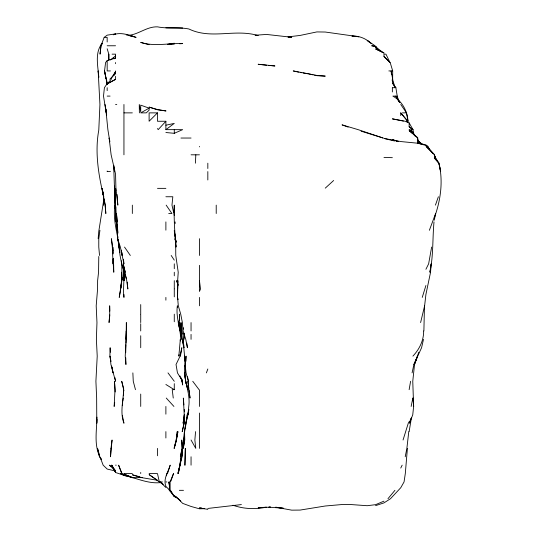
<?xml version="1.0" encoding="UTF-8"?>
<svg xmlns="http://www.w3.org/2000/svg" width="537" height="537" viewBox="0 0 537 537"><rect width="100%" height="100%" fill="white"/><g stroke="black" fill="none" stroke-linecap="round" stroke-linejoin="round"><path stroke-width="0.81" d="M132.337 213.525L132.337 205.134M392.641 79.315L392.701 70.931L390.177 62.54L383.975 56.479L383.975 54.156L385.949 54.156L389.996 62.54L383.975 56.479M108.769 60.023L108.816 54.156L107.172 48.773M186.024 361.153L186.064 356.118L185.097 364.509L186.071 372.893L188.413 381.283L187.527 376.706M180.304 341.022L180.325 339.344L178.841 356.118L179.09 354.595M423.888 330.953L424.472 305.795M113.112 258.821L113.038 263.855L113.334 258.512L113.589 263.09M98.781 256.491L98.566 272.239L97.62 280.629L97.58 289.013L96.197 305.795L96.962 322.569L96.378 339.344L97.217 356.118L95.908 381.283L96.647 398.058L96.788 423.223L96.935 419.41M169.289 490.328L170.504 490.328L174.277 496.463L169.289 490.328L169.464 481.937L169.638 484.226M175.673 240.368L175.774 255.464L178.224 272.239L177.66 280.629L177.566 297.404L178.304 305.795L180.727 314.179L182.372 322.569L183.083 330.953L185.755 339.344L187.42 347.734L186.795 343.156M174.075 212.759L174.277 205.134C173.793 219.109 174.807 233.078 176.015 247.074L175.935 244.791M177.64 289.013L177.854 280.629L177.559 297.404L178.103 299.693M184.117 333.242L183.889 339.344L184.198 333.242M126.464 331.718L125.222 356.118L125.927 364.509L125.765 357.796M117.865 236.401L117.764 238.69L119.066 247.074L118.583 242.502M123.356 395.769L123.631 389.674C123.382 400.864 119.785 412.322 123.946 423.223L122.376 415.598M195.401 163.194L195.824 154.81M185.252 366.798L185.332 365.267M407.408 448.388L405.307 473.553L404.052 481.937L400.75 487.73L390.5 498.712L383.975 502.88L375.585 505.639M185.077 365.267C182.674 379.303 190.803 392.399 188.755 406.449C188.071 417.786 183.808 428.533 183.755 439.998L184.5 435.426M392.258 80.845L392.359 79.315L394.95 86.94M115.744 188.359C114.952 202.301 115.737 216.391 117.012 230.299L115.609 213.525L116.032 221.915L115.932 206.812M185.332 428.56L187.03 414.832M96.942 417.121C96.821 430.063 93.928 443.884 99.499 456.094M125.927 344.68L125.705 352.762M126.047 343.156L126.349 322.569L126.464 329.282M195.562 431.614L194.864 439.998L195.777 448.388L191.051 439.998M98.164 238.69L98.781 231.326L103.896 199.039M434.003 221.915C432.439 238.656 433.48 255.713 429.895 272.239L430.687 266.902M103.903 199.798L103.44 205.134L103.507 196.75L102.527 190.648M180.392 462.874L183.54 439.998L183.063 444.576M423.659 330.953C423.8 340.431 419.343 349.345 412.913 356.118M114.623 186.071L114.891 208.188M109.823 314.944L109.045 322.569L109.723 314.179L109.669 305.795L109.817 311.131M182.674 448.388L182.828 446.865M176.358 439.998L177.264 431.614L176.572 439.239L177.935 431.614L174.136 448.388L176.498 439.998L174.277 447.992M418.746 352.292L414.524 364.509L412.765 381.283L413.631 406.449L412.745 414.832L409.469 423.223L410.718 418.645M122.194 277.575L120.523 289.013C121.959 279.723 122.248 270.145 121.416 260.801M408.778 431.614L406.878 448.388L405.213 456.772M101.01 45.766L100.036 54.156L100.969 45.766L104.178 37.375L107.172 35.16L115.556 33.865L113.273 34.771C120.724 31.884 128.873 34.965 136.089 37.375L128.524 35.462M411.389 417.887L409.134 431.607M124.336 273.857L123.946 277.085L124.188 272.239L124.322 278.951M122.302 405.683L122.678 402.636M122.872 401.112L123.248 398.058M184.654 431.614L185.708 423.223L187.97 414.832L188.802 409.496L187.957 414.832M99.929 230.299L98.781 238.69L98.781 247.074L99.526 255.464M114.703 402.636L114.159 406.449L115.005 389.674L114.495 381.283L115.18 391.956M166.537 475.789L166.859 473.553M430.916 265.379L431.144 263.855L430.553 272.239L425.915 294.43L424.619 305.795L420.605 322.569M180.439 356.118L181.808 347.734L180.103 356.118L176.035 364.509L177.458 372.893L182.62 381.283L180.956 377.786M431.641 247.074L428.627 263.855L425.915 269.292M120.597 289.779L119.241 297.404L121.852 280.629L121.543 272.239L122.181 279.864M120.738 289.013L121.147 286.731M121.422 285.201L121.698 283.677M184.392 416.363L183.09 423.223L184.251 414.832L183.339 398.058L183.902 404.925M410.597 381.283L409.134 389.674M434.299 220.163L435.628 213.525L429.365 230.299M181.741 452.959L178.365 473.553L179.747 465.163L182.661 452.651L182.07 456.772L177.868 473.553L180.177 465.163M182.05 451.436L182.358 449.912L180.801 456.772L182.325 449.952M411.147 406.449L412.846 398.058M115.119 193.864L114.535 196.75L115.18 204.375M412.08 372.893L413.893 364.509L417.524 356.118L414.524 364.509M423.492 339.344L421.572 347.734L413.893 364.509M182.345 448.388L180.358 456.772L181.969 448.388L181.741 439.998L182.291 447.623M425.915 285.509L422.25 297.404M167.531 473.553L170.189 465.163C168.242 472.016 162.933 478.997 165.886 486.368L169.746 490.328M403.052 439.998L408.281 423.223L409.134 421.72M170.847 481.179L173.525 473.553L170.095 481.937L170.155 490.328L174.277 496.624L177.109 497.819M435.433 205.134L438.38 196.75M206.383 372.893L207.826 368.993M434.299 217.874C440.521 200.851 443.32 181.761 439.071 163.96L440.655 171.585L438.944 163.194L434.299 155.831L435.574 158.777M400.75 468.056L402.159 465.163M113.26 75.798L115.556 71.575L111.179 78.617M107.172 83.624L107.172 84.02L115.556 79.382L107.172 83.624L104.413 87.706L103.5 96.096L106.219 112.871M394.93 490.328L387.962 498.712M102.554 43.188L100.5 45.766L102.554 43.376M112.085 54.156L115.556 54.156L115.556 58.07L107.172 60.574L105.588 62.54L104.534 70.931L107.172 84.396L106.514 79.315L106.977 84.678M113.629 75.744L115.556 73.354L115.556 70.931M107.172 84.02L111.219 79.315M157.495 112.871L149.111 121.255L149.111 112.871L157.495 112.871L157.495 121.255L165.886 121.255L158.187 129.645L157.495 128.497M102.171 43.376C94.465 52.599 98.083 66.373 98.781 77.395L98.164 70.931L99.936 104.48L98.781 130.155C94.673 152.34 98.566 175.075 103.688 196.75L102.574 190.648M109.763 79.315L115.556 73.354M112.716 58.674L113.857 57.566M325.261 188.145L333.645 180.492M110.394 59.99L115.556 55.908M165.886 121.255L165.886 129.645L174.277 123.396L165.886 125.208M149.111 108.152L140.721 112.871L146.265 112.871L149.111 110.206L149.111 108.152L140.721 105.145L140.721 111.897L139.271 104.48L139.392 112.871M114.159 58.815L115.556 58.07M165.886 132.525L174.277 133.31L182.661 129.645L165.886 129.645M383.975 501.142L375.585 504.673L367.201 505.713L350.419 504.512L342.035 504.532L325.261 506.002L300.096 510.076L291.705 510.15L275.689 507.223L283.314 508.203L269.057 507.197M168.933 44.282L174.277 43.262L167.41 44.316M161.241 482.521C148.689 484.186 136.734 478.192 124.712 475.493M266.54 507.143C255.411 509.492 243.744 509.056 232.991 505.236M241.382 504.585L207.826 508.445M265.781 507.203L258.156 507.787L270.567 507.103L268.956 507.123M287.892 36.905L300.096 35.435L316.87 31.918L325.261 32.032L358.81 36.764L354.997 36.395M170.464 44.289L174.277 44.074M179.613 43.772L182.661 43.598C168.672 43.034 154.374 46.779 140.721 42.416L149.111 44.692M128.524 35.335C138.573 34.482 146.93 26.427 157.495 26.85C167.886 28.964 178.566 26.904 188.91 28.991C211.336 39.812 235.052 28.508 258.156 35.596L255.639 35.549M142.251 477.494L132.337 477.735L123.946 474.077L123.946 473.553L132.337 473.553M255.102 35.234L266.54 34.442L291.705 37.275L288.349 37.261M204.469 508.687L199.442 508.808L191.051 506.458L182.661 503.377L178.103 498.712L179.405 499.766M182.661 27.984L165.886 27.817M104.178 37.375L107.172 37.375L107.172 41.993M107.172 45.766L115.556 45.766M110.414 70.931L107.172 70.931L107.172 60.574M388.848 70.931L392.359 70.931M392.628 87.706L395.89 87.706L397.575 98.378M107.172 96.096L110.072 96.096M399.85 102.46L395.796 96.096L392.869 96.096C402.179 101.292 407.382 110.77 407.999 121.255L406.596 121.255L407.617 122.523M115.556 104.48L116.771 104.48M123.946 112.871L132.337 112.871M402.401 112.871L406.482 112.871L407.999 121.255M412.362 132.693L410.973 129.645L412.94 129.645L414.121 134.982M180.942 138.036L191.051 138.036M417.873 138.036L417.524 138.036L418.894 141.849M191.051 154.81L199.442 154.81M110.468 171.585L107.172 171.585L107.172 171.028M157.495 188.359L165.886 188.359M165.886 196.75L172.82 196.75L171.981 205.134L173.693 212.759M168.712 213.525L171.907 213.525L166.168 205.134M174.277 383.653L174.277 389.674L172.223 389.674L173.256 398.058M115.556 465.163L116.234 465.163M162.369 481.937L159.335 481.937L149.111 474.607L157.495 480.279L140.721 477.48L132.337 474.789L139.962 476.843M165.886 481.937L166.819 481.937M179.338 490.328L183.493 490.328M149.111 473.553L157.495 473.607L159.335 481.937L163.268 484.361M383.975 157.415L392.359 157.67M316.87 75.69L325.261 76.12L316.87 75.435L293.236 70.931L298.572 72.139M130.813 35.952L132.337 36.026L126.235 34.898M201.724 508.089L199.442 507.901L207.826 509.351M268.829 65.413L274.931 65.97L258.156 64.265L266.54 65.199M353.474 36.241L351.943 36.093C359.099 35.69 366.288 38.51 371.208 43.725M378.968 49.968L375.585 46.383L371.658 45.766L375.585 46.444L376.887 48.377M300.096 72.488L301.619 72.73M303.143 72.978L308.48 73.831M393.124 140.66L394.648 140.989M309.245 73.999L313.058 74.844M314.581 75.18L316.105 75.522M115.556 471.036L107.172 469.049L103.144 465.163L99.969 456.772M403.408 121.094L392.359 118.852L405.213 121.255L409.134 122.866L412.987 129.645M392.359 140.493L383.975 138.425L400.75 141.546L417.524 143.191L425.915 145.413L427.371 146.42L433.768 154.166M361.099 131.182L383.196 138.036L358.119 129.645L342.035 124.853L348.137 127.101M398.461 141.567L392.359 139.6L397.702 141.459M123.946 474.077L132.337 477.427L123.946 475.473L121.731 473.553L118.61 465.163L122.013 473.553M115.18 471.325L111.743 465.163L115.556 472.5L123.946 475.279L120.463 473.553L123.946 475.07L122.658 474.043M419.048 143.507L417.524 142.855L425.915 144.909L428.029 146.42L429.056 148.709M383.975 53.015L375.585 48.914L383.975 53.042L375.585 47.196L375.585 46.383M174.277 496.624L174.277 496.148L176.525 497.249M421.72 144.211L417.524 141.996L421.136 144.01M174.277 496.148L177.754 498.289M165.886 384.479L174.277 389.674M375.027 45.766L367.201 40.389L369.087 42.007M180.727 501.014L174.277 495.658L176.66 497.403M162.12 483.287L160.234 481.937L165.886 487.482M422.156 144.044L417.524 140.721L421.914 144.346M409.134 122.866L409.134 126.672L412.94 129.645M111.26 466.653L109.42 465.163L114.441 469.875M417.524 137.492L409.134 130.619L412.731 133.794M421.914 144.272L417.524 140.506L417.524 138.58M409.134 126.672L411.268 128.652M375.585 47.196L377.84 49.337M416.967 137.472L409.134 129.645L410.745 131.578M433.124 153.609L426.083 146.42L434.299 154.388L435.507 158.623M166.275 398.058L173.928 406.449M400.75 115.63L400.75 112.871L407.905 121.255M400.75 112.871L407.556 121.255M192.756 381.283L199.073 389.674M167.994 372.893L174.277 381.283M395.89 87.706L392.359 82.873L394.802 87.014M114.213 469.002L111.515 465.163L115.153 471.325M124.53 247.074L130.33 255.464M400.75 104.48L406.482 112.871M171.182 255.464L174.277 260.136M375.585 46.276L377.316 48.901M101.292 459.571L99.452 456.772L97.539 448.388L99.573 455.47M410.973 129.645L414.819 135.935M100.385 457.477L101.218 458.873M395.796 96.096L399.508 102.386M399.656 102.386L396.366 96.096L397.937 99.909M179.955 375.947L182.278 381.283L181.882 379.76M123.946 390.855L121.724 381.283L123.705 388.909M436.044 159.382L434.299 154.81L435.346 158.623M122.564 265.278L123.718 268.849M398.87 101.433L397.192 96.096L397.393 98.378M126.396 278.341L123.946 269.567M175.814 241.737L174.887 238.69L175.961 242.502M178.056 285.201L176.693 280.629L178.002 285.201M188.031 389.674L185.607 381.283L184.735 372.893L185.547 381.283L187.93 389.674L185.594 381.283L185.178 375.947M135.472 389.674L133.257 381.283L132.861 372.893M106.662 114.985L105.004 104.48M117.878 232.588L117.381 230.299L117.838 233.353M177.499 307.318L177.358 305.795C175.686 317.206 180.6 328.026 180.674 339.344M178.23 322.569L180.063 330.953L178.378 321.045M109.85 141.849L107.883 129.645L105.802 109.058M169.444 484.992L168.813 481.937L169.397 485.75M119.973 252.417L118.892 247.074L118.241 239.448L118.415 240.979M117.804 237.925C115.677 227.164 113.213 216.136 114.891 205.134L114.952 208.49M122.409 265.379C125.631 275.843 122.537 286.738 123.946 297.384L123.946 294.511M109.743 141.083L109.125 138.036L111.125 154.81L115.556 174.095L115.918 188.359L117.845 205.134L117.1 194.461M103.742 196.75L102.064 188.359L105.124 205.134L105.829 213.525L105.225 205.134L104.151 199.039M183.869 345.445L182.661 339.344L183.896 347.734L183.03 339.344L184.99 360.696M111.656 366.033L112.958 372.893L112.166 367.556M114.871 377.471L115.556 381.283L110.924 364.509L110.125 356.118L110.917 361.455M110.83 361.455L109.884 356.118L110.132 347.734L110.374 352.306M112.448 245.55L111.414 238.69L113.038 253.941M121.315 250.128L122.094 255.464L121.906 252.417M180.868 332.484L181.795 339.344L180.331 330.953L179.68 322.569L180.123 326.382M189.011 390.433L190.031 398.058L187.89 381.283L188.722 388.144M199.442 280.629L200.502 289.013L199.442 291.484L199.442 265.325M118.053 239.448L120.06 255.464L121.677 263.855L124.45 272.239L124.054 280.629L124.477 272.239L126.732 280.629L127.853 289.013L127.652 286.731M117.831 231.823L116.475 213.525L117.335 221.915M180.392 328.671L180.66 330.953M182.305 334.081L181.029 322.569L182.291 339.344L183.728 347.734L183.5 345.445M114.696 189.125L115.475 195.985L114.488 188.359L113.676 165.483M175.075 221.915L175.25 223.439M113.784 165.483L114.441 171.585L114.28 168.537M105.863 109.058L106.031 110.582M174.055 213.525L174.277 215.619M123.476 259.277L123.946 263.855L120.369 247.074L117.596 238.69L117.422 224.197M183.13 341.633L183.352 343.922M112.683 247.074L113.052 250.886M391.466 74.744L391.137 70.931L392.728 79.315L392.836 82.369M127.242 282.153L127.517 285.201M184.265 409.496L184.446 411.785M185.023 361.455L184.647 356.118L185.527 372.893L185.258 365.267M179.841 324.858L180.224 330.953L179.358 322.569L179.459 314.179L179.633 320.28M113.052 253.175L112.763 247.074L112.669 255.464L113.777 272.239L113.643 264.694M175.767 240.214L175.881 243.261M183.345 327.604L183.379 329.282M108.816 54.156L108.87 60.023M392.359 79.315L392.359 80.986M392.359 87.706L392.359 91.955M216.216 205.134L216.216 213.525M207.826 163.194L207.826 168.511M207.826 171.585L207.826 179.976M199.442 146.42L199.442 146.863M199.442 238.69L199.442 255.464M199.442 297.404L199.442 305.795M199.442 390.05L199.442 406.449M199.442 413.034L199.442 448.388M191.051 322.569L191.051 330.953M191.051 334.39L191.051 339.344M191.051 456.772L191.051 465.163M174.277 129.645L174.277 133.31M174.277 263.855L174.277 268.708M174.277 272.239L174.277 275.823M174.277 280.629L174.277 288.812M174.277 289.013L174.277 296.86M174.277 314.179L174.277 321.75M165.886 221.915L165.886 230.158M165.886 297.404L165.886 300.163M165.886 406.449L165.886 414.161M165.886 431.614L165.886 437.991M157.495 448.388L157.495 455.765M140.721 304.56L140.721 314.179M140.721 314.548L140.721 322.569M140.721 323.744L140.721 330.953M140.721 335.746L140.721 347.734M140.721 394.064L140.721 406.449M140.721 472.439L140.721 473.553M123.946 104.48L123.946 154.81M115.556 62.54L115.556 63.668M115.556 76.341L115.556 79.315M115.556 470.036L115.556 472.5M107.172 87.706L107.172 90.639M126.262 330.953L126.168 339.344L126.276 330.953M184.251 414.832L184.131 423.223L182.211 431.614L184.097 423.223L184.251 414.832M110.971 448.388L110.515 456.772L112.065 439.998L110.971 448.388M185.339 448.388L184.923 465.163L185.339 448.388M184.641 439.998L183.271 448.388L184.748 439.998L184.547 431.614L184.641 439.998M165.886 110.944L157.495 109.756L149.111 107.105L157.495 109.575L165.886 110.944M438.944 163.194L434.299 157.959L438.904 163.194M125.222 272.239L123.201 263.855L125.222 272.239M182.144 381.283L181.553 378.994L182.661 385.002L182.144 381.283M175.921 241.737L174.277 230.648L175.955 241.737M106.051 78.556L104.534 70.931L106.058 78.556M115.744 190.648L115.556 188.359L115.744 190.648M413.691 406.449L413.06 398.058L413.631 406.449"/></g></svg>
